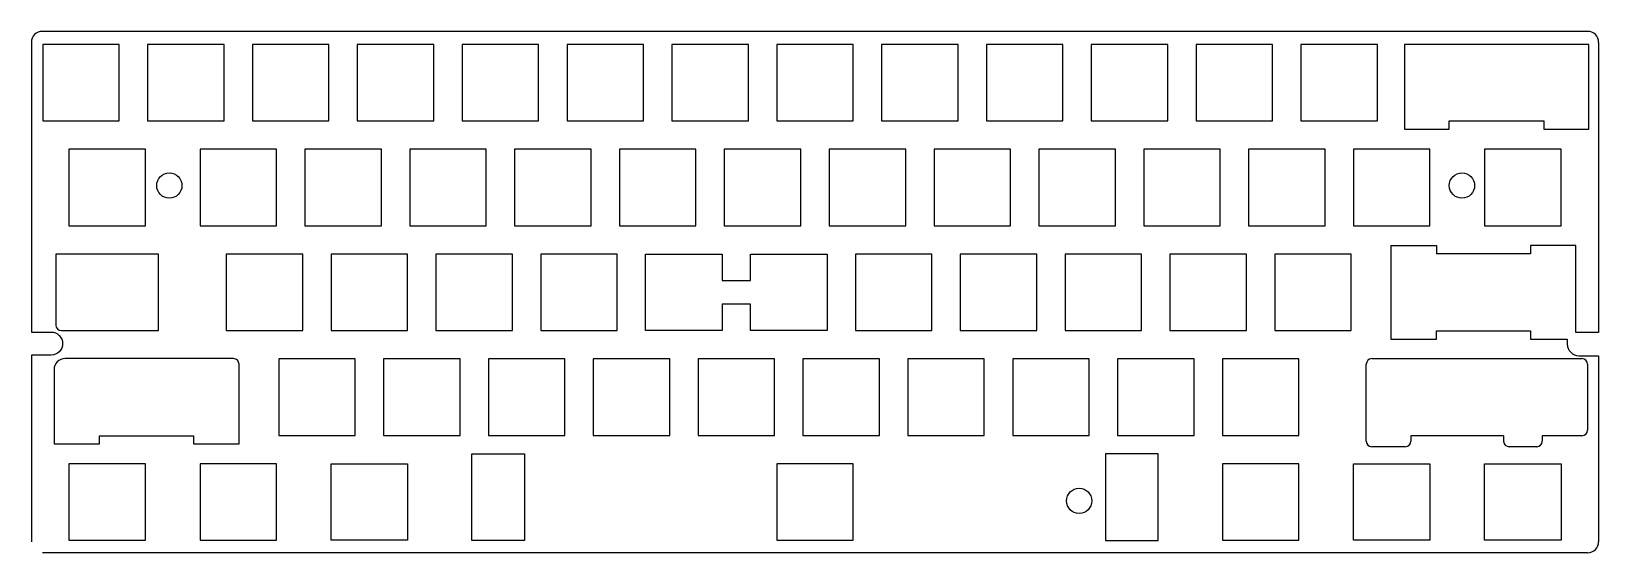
# Model space of a CAD drawing. Header units: millimetres. Extents: x 1158 to 1442, y 54 to 148.
import ezdxf

# ---------------------------------------------------------------- set-up
doc = ezdxf.new("R2010")
doc.units = ezdxf.units.MM

msp = doc.modelspace()

# ---------------------------------------------------------------- linework, layer by layer
at = {"color": 0}
for p, q in [((1442.34, 146.33), (1442.34, 93.59)), ((1404.61, 109.4), (1404.61, 92.4)), ((1404.61, 109.4), (1412.88, 109.4)), ((1438.21, 109.4), (1429.93, 109.4)), ((1438.21, 93.59), (1438.21, 109.4)), ((1429.93, 107.9), (1412.88, 107.9)), ((1404.61, 92.4), (1412.88, 92.4)), ((1412.88, 92.4), (1412.88, 93.9)), ((1412.88, 93.9), (1429.93, 93.9)), ((1429.93, 93.9), (1429.93, 92.4)), ((1429.93, 92.4), (1436.65, 92.4)), ((1436.65, 92.4), (1436.65, 91.49)), ((1442.34, 93.59), (1438.21, 93.59)), ((1438.75, 89.39), (1442.34, 89.39)), ((1442.34, 89.39), (1442.34, 55.59)), ((1440.34, 53.59), (1159.59, 53.59))]:
    msp.add_line(p, q, dxfattribs=at)
for p, q in [((1412.88, 109.4), (1412.88, 107.9)), ((1429.93, 109.4), (1429.93, 107.9)), ((1180.71, 107.85), (1162.04, 107.85)), ((1162.04, 107.85), (1162.04, 94.95)), ((1180.71, 93.95), (1180.71, 107.85)), ((1163.04, 93.95), (1180.71, 93.95)), ((1425.08, 74.85), (1425.08, 73.85))]:
    msp.add_line(p, q)
at = {"color": 7, "linetype": 'Continuous', "lineweight": 25}
for p, q in [((1401.12, 88.85), (1426.08, 88.85)), ((1426.08, 88.85), (1439.31, 88.85)), ((1400.12, 73.85), (1400.12, 87.85)), ((1440.31, 87.85), (1440.31, 75.85)), ((1425.08, 74.85), (1408.21, 74.85)), ((1408.21, 74.85), (1408.21, 73.85)), ((1439.31, 74.85), (1432.08, 74.85)), ((1432.08, 74.85), (1432.08, 73.85)), ((1407.21, 72.85), (1401.12, 72.85)), ((1431.08, 72.85), (1426.08, 72.85))]:
    msp.add_line(p, q, dxfattribs=at)
msp.add_lwpolyline([(1442.34, 146.33, 0.414214), (1440.34, 148.33), (1159.59, 148.33, 0.414214), (1157.59, 146.33), (1157.59, 93.69), (1161.17, 93.69, -1), (1161.17, 89.49), (1157.59, 89.49), (1157.59, 55.59)], format="xyb")
for points in [[(1173.56, 132.05), (1173.56, 145.95), (1159.66, 145.95), (1159.66, 132.05)], [(1192.61, 132.05), (1192.61, 145.95), (1178.71, 145.95), (1178.71, 132.05)], [(1211.66, 132.05), (1211.66, 145.95), (1197.76, 145.95), (1197.76, 132.05)], [(1230.71, 132.05), (1230.71, 145.95), (1216.81, 145.95), (1216.81, 132.05)], [(1249.76, 132.05), (1249.76, 145.95), (1235.86, 145.95), (1235.86, 132.05)], [(1268.81, 132.05), (1268.81, 145.95), (1254.91, 145.95), (1254.91, 132.05)], [(1287.86, 132.05), (1287.86, 145.95), (1273.96, 145.95), (1273.96, 132.05)], [(1306.91, 132.05), (1306.91, 145.95), (1293.01, 145.95), (1293.01, 132.05)], [(1325.96, 132.05), (1325.96, 145.95), (1312.06, 145.95), (1312.06, 132.05)], [(1345.01, 132.05), (1345.01, 145.95), (1331.11, 145.95), (1331.11, 132.05)], [(1364.06, 132.05), (1364.06, 145.95), (1350.16, 145.95), (1350.16, 132.05)], [(1383.11, 132.05), (1383.11, 145.95), (1369.21, 145.95), (1369.21, 132.05)], [(1402.16, 132.05), (1402.16, 145.95), (1388.26, 145.95), (1388.26, 132.05)], [(1178.33, 113), (1178.33, 126.9), (1164.43, 126.9), (1164.43, 113)], [(1202.14, 113), (1202.14, 126.9), (1188.24, 126.9), (1188.24, 113)], [(1221.19, 113), (1221.19, 126.9), (1207.29, 126.9), (1207.29, 113)], [(1240.24, 113), (1240.24, 126.9), (1226.34, 126.9), (1226.34, 113)], [(1259.29, 113), (1259.29, 126.9), (1245.39, 126.9), (1245.39, 113)], [(1278.34, 113), (1278.34, 126.9), (1264.44, 126.9), (1264.44, 113)], [(1297.39, 113), (1297.39, 126.9), (1283.49, 126.9), (1283.49, 113)], [(1316.44, 113), (1316.44, 126.9), (1302.54, 126.9), (1302.54, 113)], [(1335.49, 113), (1335.49, 126.9), (1321.59, 126.9), (1321.59, 113)], [(1354.54, 113), (1354.54, 126.9), (1340.64, 126.9), (1340.64, 113)], [(1373.59, 113), (1373.59, 126.9), (1359.69, 126.9), (1359.69, 113)], [(1392.64, 113), (1392.64, 126.9), (1378.74, 126.9), (1378.74, 113)], [(1411.69, 113), (1411.69, 126.9), (1397.79, 126.9), (1397.79, 113)], [(1435.5, 113), (1435.5, 126.9), (1421.6, 126.9), (1421.6, 113)], [(1206.9, 93.95), (1206.9, 107.85), (1193, 107.85), (1193, 93.95)], [(1225.95, 93.95), (1225.95, 107.85), (1212.05, 107.85), (1212.05, 93.95)], [(1245, 93.95), (1245, 107.85), (1231.1, 107.85), (1231.1, 93.95)], [(1264.05, 93.95), (1264.05, 107.85), (1250.15, 107.85), (1250.15, 93.95)], [(1288.25, 98.75), (1283.1, 98.75), (1283.1, 93.95), (1269.2, 93.95), (1269.2, 107.85), (1283.1, 107.85), (1283.1, 103.05), (1288.25, 103.05), (1288.25, 107.85), (1302.15, 107.85), (1302.15, 93.95), (1288.25, 93.95)], [(1321.2, 93.95), (1321.2, 107.85), (1307.3, 107.85), (1307.3, 93.95)], [(1340.25, 93.95), (1340.25, 107.85), (1326.35, 107.85), (1326.35, 93.95)], [(1359.3, 93.95), (1359.3, 107.85), (1345.4, 107.85), (1345.4, 93.95)], [(1378.35, 93.95), (1378.35, 107.85), (1364.45, 107.85), (1364.45, 93.95)], [(1397.4, 93.95), (1397.4, 107.85), (1383.5, 107.85), (1383.5, 93.95)], [(1216.43, 74.9), (1216.43, 88.8), (1202.53, 88.8), (1202.53, 74.9)], [(1235.48, 74.9), (1235.48, 88.8), (1221.58, 88.8), (1221.58, 74.9)], [(1254.53, 74.9), (1254.53, 88.8), (1240.63, 88.8), (1240.63, 74.9)], [(1273.58, 74.9), (1273.58, 88.8), (1259.68, 88.8), (1259.68, 74.9)], [(1292.63, 74.9), (1292.63, 88.8), (1278.73, 88.8), (1278.73, 74.9)], [(1311.68, 74.9), (1311.68, 88.8), (1297.78, 88.8), (1297.78, 74.9)], [(1330.73, 74.9), (1330.73, 88.8), (1316.83, 88.8), (1316.83, 74.9)], [(1349.78, 74.9), (1349.78, 88.8), (1335.88, 88.8), (1335.88, 74.9)], [(1368.83, 74.9), (1368.83, 88.8), (1354.93, 88.8), (1354.93, 74.9)], [(1387.88, 74.9), (1387.88, 88.8), (1373.98, 88.8), (1373.98, 74.9)], [(1247.2, 71.55), (1247.2, 55.8), (1237.6, 55.8), (1237.6, 71.55)], [(1352.73, 71.55), (1352.73, 55.8), (1362.33, 55.8), (1362.33, 71.55)], [(1178.33, 55.85), (1178.33, 69.75), (1164.43, 69.75), (1164.43, 55.85)], [(1202.14, 55.85), (1202.14, 69.75), (1188.24, 69.75), (1188.24, 55.85)], [(1212.05, 55.85), (1212.05, 69.75), (1225.95, 69.75), (1225.95, 55.85)], [(1306.91, 55.85), (1306.91, 69.75), (1293.01, 69.75), (1293.01, 55.85)], [(1387.88, 55.85), (1387.88, 69.75), (1373.98, 69.75), (1373.98, 55.85)], [(1397.79, 55.85), (1397.79, 69.75), (1411.69, 69.75), (1411.69, 55.85)], [(1421.6, 55.85), (1421.6, 69.75), (1435.5, 69.75), (1435.5, 55.85)]]:
    msp.add_lwpolyline(points, close=True)
at = {"color": 0}
msp.add_lwpolyline([(1407.04, 130.55), (1415.21, 130.55), (1415.21, 132.05), (1432.36, 132.05), (1432.36, 130.55), (1440.54, 130.55), (1440.54, 145.95), (1407.04, 145.95)], close=True, dxfattribs=at)
msp.add_lwpolyline([(1161.72, 73.35), (1169.99, 73.35), (1169.99, 74.85), (1187.04, 74.85), (1187.04, 73.35), (1195.32, 73.35), (1195.32, 87.85, 0.414214), (1194.32, 88.85), (1163.72, 88.85, 0.414214), (1161.72, 86.85)], format="xyb", close=True, dxfattribs=at)
for centre in [(1182.66, 120.3), (1417.51, 120.3), (1347.96, 63)]:
    msp.add_circle(centre, 2.3)
msp.add_arc((1163.04, 94.95), 1, 180, 270)
for centre, radius, start, end in [((1438.75, 91.49), 2.1, 180, 270), ((1440.34, 55.59), 2, 270, 0)]:
    msp.add_arc(centre, radius, start, end, dxfattribs=at)
at = {"color": 7, "linetype": 'Continuous', "lineweight": 25}
for centre, start, end in [((1401.12, 87.85), 90, 180), ((1439.31, 87.85), 0, 90), ((1439.31, 75.85), 270, 0), ((1401.12, 73.85), 180, 270), ((1407.21, 73.85), 270, 0), ((1426.08, 73.85), 180, 270), ((1431.08, 73.85), 270, 0)]:
    msp.add_arc(centre, 1, start, end, dxfattribs=at)

doc.saveas('drawing.dxf')
